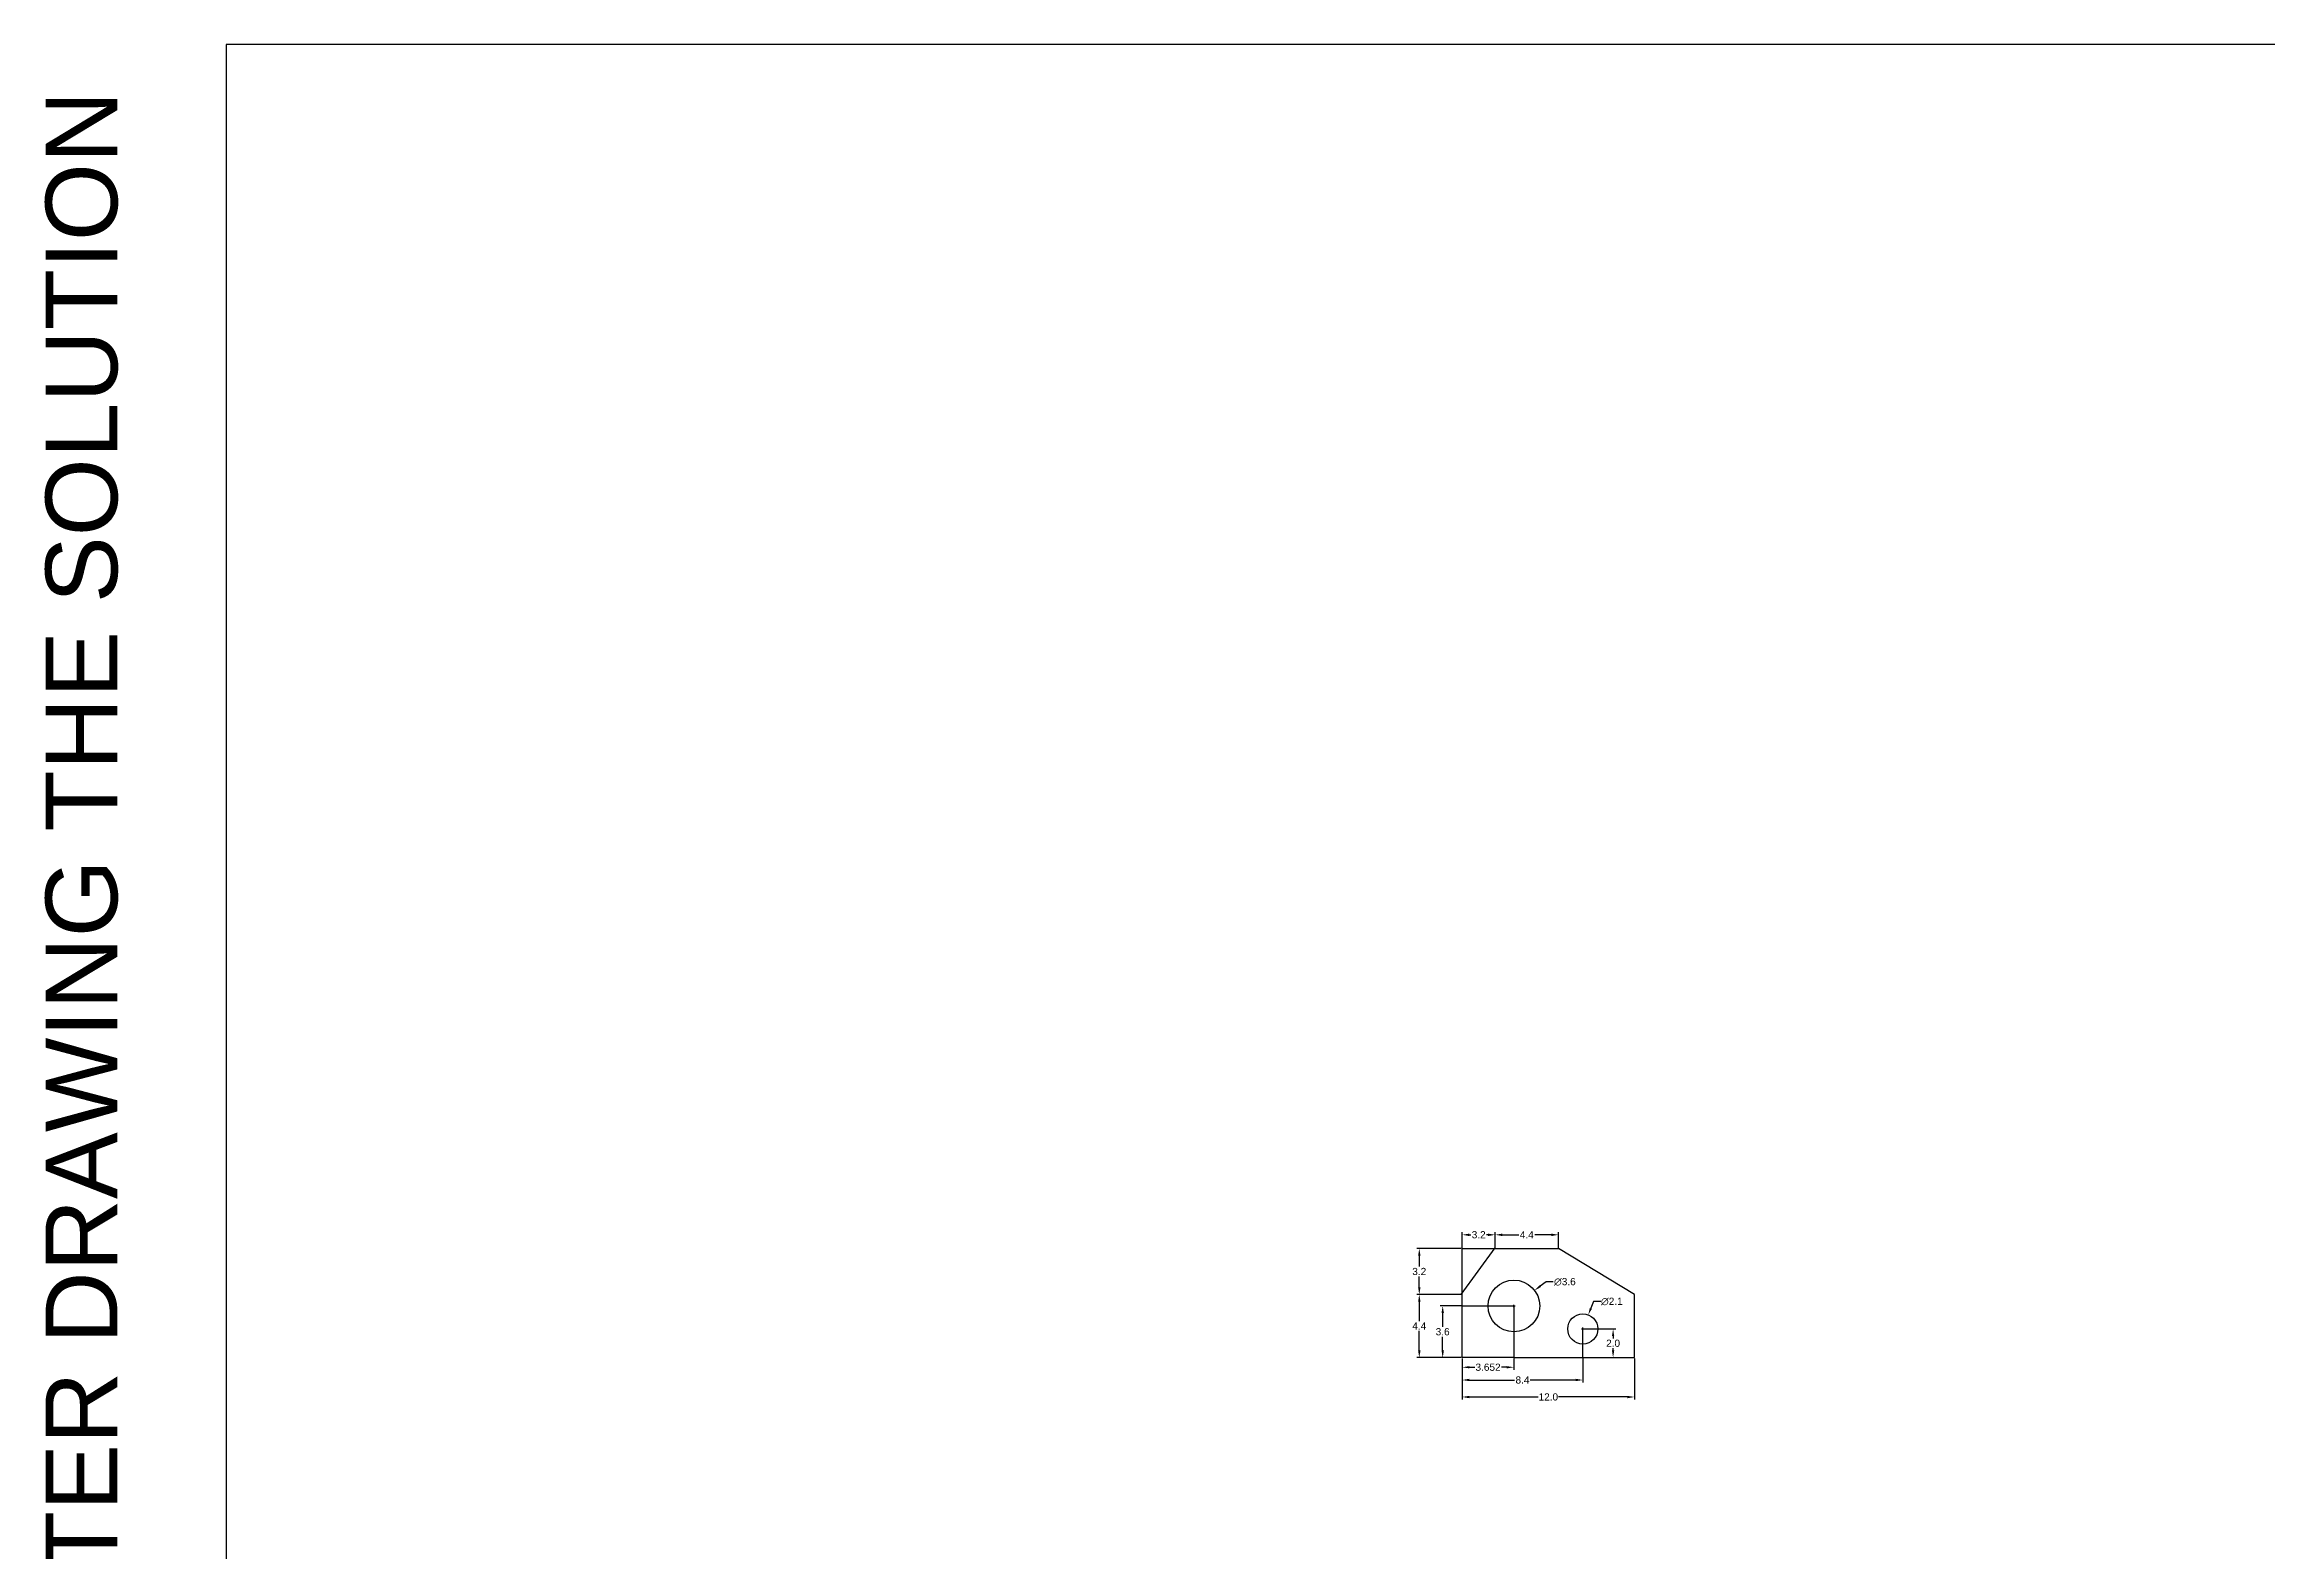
# Model space of a CAD drawing. Header units: millimetres. Extents: x -13 to 297, y 0 to 210.
# Drawn here: x -12.6 to 142.2, y 105 to 210 of the extents above; entities that cross this region are included whole.
import ezdxf

# ---------------------------------------------------------------- set-up
doc = ezdxf.new("R2010")
doc.units = ezdxf.units.MM
doc.layers.add('Comments', color=10, linetype='Continuous', lineweight=13, plot=False)
doc.layers.add('thick continuous', color=7, linetype='Continuous', lineweight=30)
doc.styles.get("Standard").update_dxf_attribs({"font": 'arial.ttf'})
doc.dimstyles.get("Standard").update_dxf_attribs({"dimtxt": 0.5, "dimasz": 0.5, "dimexe": 0.18, "dimexo": 0.0625, "dimgap": 0.09, "dimtad": 0, "dimtih": 1, "dimtoh": 1, "dimdec": 1, "dimzin": 0, "dimdsep": 46, "dimtxsty": 'Standard', "dimcen": 0.09, "dimadec": 0, "dimazin": 0, "dimtfac": 1, "dimtdec": 1, "dimtofl": 0, "dimtmove": 0, "dimatfit": 3, "dimfxl": 1, "dimtolj": 1, "dimtzin": 0, "dimarcsym": 0})

# ---------------------------------------------------------------- blocks, each defined once
blk = doc.blocks.new('*D0')
at = {"layer": 'Defpoints', "color": 0, "lineweight": 18, "transparency": 16777216}
for p in [(92.79, 127.07), (88.39, 126.11), (92.79, 126.11)]:
    blk.add_point(p, dxfattribs=at)
at = {"layer": 'thick continuous', "color": 0, "lineweight": -2, "transparency": 16777216}
for p, q in [((88.39, 126.17), (88.39, 127.25)), ((88.89, 127.07), (90.03, 127.07)), ((92.29, 127.07), (91.14, 127.07)), ((92.79, 126.17), (92.79, 127.25))]:
    blk.add_line(p, q, dxfattribs=at)
at = {"layer": 'thick continuous', "color": 0, "lineweight": 18, "transparency": 16777216}
for points in [[(88.89, 127.15), (88.89, 126.98), (88.39, 127.07)], [(92.29, 127.15), (92.29, 126.98), (92.79, 127.07)]]:
    blk.add_solid(points, dxfattribs=at)
at = {"layer": 'thick continuous', "color": 0, "lineweight": 30, "transparency": 16777216, "insert": (90.59, 127.07), "char_height": 0.5, "attachment_point": 5}
blk.add_mtext('\\A1;4.4', dxfattribs=at)
blk = doc.blocks.new('*D1')
at = {"layer": 'Defpoints', "color": 0, "lineweight": 30, "transparency": 16777216}
for p in [(88.39, 127.07), (86.09, 126.11), (88.39, 126.11)]:
    blk.add_point(p, dxfattribs=at)
at = {"layer": 'thick continuous', "color": 0, "lineweight": -2, "transparency": 16777216}
for p, q in [((86.09, 126.17), (86.09, 127.25)), ((86.59, 127.07), (86.7, 127.07)), ((87.89, 127.07), (87.78, 127.07)), ((88.39, 126.17), (88.39, 127.25))]:
    blk.add_line(p, q, dxfattribs=at)
at = {"layer": 'thick continuous', "color": 0, "lineweight": 30, "transparency": 16777216}
for points in [[(86.59, 127.15), (86.59, 126.98), (86.09, 127.07)], [(87.89, 127.15), (87.89, 126.98), (88.39, 127.07)]]:
    blk.add_solid(points, dxfattribs=at)
at = {"layer": 'thick continuous', "color": 0, "lineweight": 30, "transparency": 16777216, "insert": (87.24, 127.07), "char_height": 0.5, "attachment_point": 5}
blk.add_mtext('\\A1;3.2', dxfattribs=at)
blk = doc.blocks.new('*D3')
at = {"layer": 'Defpoints', "color": 0, "lineweight": 18, "transparency": 16777216}
for p in [(86.09, 122.11), (84.73, 118.51), (86.09, 118.51)]:
    blk.add_point(p, dxfattribs=at)
at = {"layer": 'thick continuous', "color": 0, "lineweight": -2, "transparency": 16777216}
for p, q in [((86.03, 122.11), (84.55, 122.11)), ((84.73, 121.61), (84.73, 120.65)), ((84.73, 119.01), (84.73, 119.96)), ((86.03, 118.51), (84.55, 118.51))]:
    blk.add_line(p, q, dxfattribs=at)
at = {"layer": 'thick continuous', "color": 0, "lineweight": 18, "transparency": 16777216}
for points in [[(84.65, 121.61), (84.82, 121.61), (84.73, 122.11)], [(84.65, 119.01), (84.82, 119.01), (84.73, 118.51)]]:
    blk.add_solid(points, dxfattribs=at)
at = {"layer": 'thick continuous', "color": 0, "lineweight": 30, "transparency": 16777216, "insert": (84.73, 120.31), "char_height": 0.5, "attachment_point": 5}
blk.add_mtext('\\A1;3.6', dxfattribs=at)
blk = doc.blocks.new('*D5')
at = {"layer": 'Defpoints', "color": 0, "lineweight": 18, "transparency": 16777216}
for p in [(95.54, 120.51), (95.54, 118.51), (96.6, 118.51)]:
    blk.add_point(p, dxfattribs=at)
at = {"layer": 'thick continuous', "color": 0, "lineweight": -2, "transparency": 16777216}
for p, q in [((95.6, 120.51), (96.78, 120.51)), ((96.6, 120.01), (96.6, 119.85)), ((95.6, 118.51), (96.78, 118.51)), ((96.6, 119.01), (96.6, 119.16))]:
    blk.add_line(p, q, dxfattribs=at)
at = {"layer": 'thick continuous', "color": 0, "lineweight": 18, "transparency": 16777216}
for points in [[(96.52, 120.01), (96.68, 120.01), (96.6, 120.51)], [(96.52, 119.01), (96.68, 119.01), (96.6, 118.51)]]:
    blk.add_solid(points, dxfattribs=at)
at = {"layer": 'thick continuous', "color": 0, "lineweight": 30, "transparency": 16777216, "insert": (96.6, 119.51), "char_height": 0.5, "attachment_point": 5}
blk.add_mtext('\\A1;2.0', dxfattribs=at)
blk = doc.blocks.new('*D6')
at = {"layer": 'Defpoints', "color": 0, "lineweight": 18, "transparency": 16777216}
for p in [(86.09, 118.51), (89.69, 118.51), (89.69, 117.84)]:
    blk.add_point(p, dxfattribs=at)
at = {"layer": 'thick continuous', "color": 0, "lineweight": -2, "transparency": 16777216}
for p, q in [((86.09, 118.45), (86.09, 117.66)), ((86.59, 117.84), (86.96, 117.84)), ((89.19, 117.84), (88.82, 117.84)), ((89.69, 118.45), (89.69, 117.66))]:
    blk.add_line(p, q, dxfattribs=at)
at = {"layer": 'thick continuous', "color": 0, "lineweight": 18, "transparency": 16777216}
for points in [[(86.59, 117.92), (86.59, 117.76), (86.09, 117.84)], [(89.19, 117.92), (89.19, 117.76), (89.69, 117.84)]]:
    blk.add_solid(points, dxfattribs=at)
at = {"layer": 'thick continuous', "color": 0, "lineweight": 30, "transparency": 16777216, "insert": (87.89, 117.84), "char_height": 0.5, "attachment_point": 5}
blk.add_mtext('\\A1;3.652', dxfattribs=at)
blk = doc.blocks.new('*D7')
at = {"layer": 'Defpoints', "color": 0, "lineweight": 18, "transparency": 16777216}
for p in [(86.09, 118.51), (94.49, 118.51), (94.49, 116.95)]:
    blk.add_point(p, dxfattribs=at)
at = {"layer": 'thick continuous', "color": 0, "lineweight": -2, "transparency": 16777216}
for p, q in [((86.09, 118.45), (86.09, 116.77)), ((94.49, 118.45), (94.49, 116.77)), ((86.59, 116.95), (89.74, 116.95)), ((93.99, 116.95), (90.83, 116.95))]:
    blk.add_line(p, q, dxfattribs=at)
at = {"layer": 'thick continuous', "color": 0, "lineweight": 18, "transparency": 16777216}
for points in [[(86.59, 117.04), (86.59, 116.87), (86.09, 116.95)], [(93.99, 117.04), (93.99, 116.87), (94.49, 116.95)]]:
    blk.add_solid(points, dxfattribs=at)
at = {"layer": 'thick continuous', "color": 0, "lineweight": 30, "transparency": 16777216, "insert": (90.29, 116.95), "char_height": 0.5, "attachment_point": 5}
blk.add_mtext('\\A1;8.4', dxfattribs=at)
blk = doc.blocks.new('*D8')
at = {"layer": 'Defpoints', "color": 0, "lineweight": 18, "transparency": 16777216}
for p in [(86.09, 118.51), (98.09, 118.51), (98.09, 115.77)]:
    blk.add_point(p, dxfattribs=at)
at = {"layer": 'thick continuous', "color": 0, "lineweight": -2, "transparency": 16777216}
for p, q in [((86.09, 118.45), (86.09, 115.59)), ((98.09, 118.45), (98.09, 115.59)), ((86.59, 115.77), (91.37, 115.77)), ((97.59, 115.77), (92.8, 115.77))]:
    blk.add_line(p, q, dxfattribs=at)
at = {"layer": 'thick continuous', "color": 0, "lineweight": 18, "transparency": 16777216}
for points in [[(86.59, 115.85), (86.59, 115.68), (86.09, 115.77)], [(97.59, 115.85), (97.59, 115.68), (98.09, 115.77)]]:
    blk.add_solid(points, dxfattribs=at)
at = {"layer": 'thick continuous', "color": 0, "lineweight": 30, "transparency": 16777216, "insert": (92.09, 115.77), "char_height": 0.5, "attachment_point": 5}
blk.add_mtext('\\A1;12.0', dxfattribs=at)
blk = doc.blocks.new('*D9')
at = {"layer": 'Defpoints', "color": 0, "lineweight": 18, "transparency": 16777216}
for p in [(91.13, 123.19), (88.25, 121.03)]:
    blk.add_point(p, dxfattribs=at)
at = {"layer": 'thick continuous', "color": 0, "lineweight": -2, "transparency": 16777216}
for p, q in [((91.93, 123.79), (91.53, 123.49)), ((92.43, 123.79), (91.93, 123.79)), ((89.6, 122.11), (89.78, 122.11)), ((89.69, 122.02), (89.69, 122.2))]:
    blk.add_line(p, q, dxfattribs=at)
at = {"layer": 'thick continuous', "color": 0, "lineweight": 18, "transparency": 16777216}
blk.add_solid([(91.48, 123.56), (91.58, 123.43), (91.13, 123.19)], dxfattribs=at)
at = {"layer": 'thick continuous', "color": 0, "lineweight": 30, "transparency": 16777216, "insert": (93.24, 123.79), "char_height": 0.5, "attachment_point": 5}
blk.add_mtext('\\A1;∅3.6', dxfattribs=at)
blk = doc.blocks.new('*D10')
at = {"layer": 'Defpoints', "color": 0, "lineweight": 18, "transparency": 16777216}
for p in [(94.87, 121.49), (94.1, 119.53)]:
    blk.add_point(p, dxfattribs=at)
at = {"layer": 'thick continuous', "color": 0, "lineweight": -2, "transparency": 16777216}
for p, q in [((95.24, 122.42), (95.06, 121.95)), ((95.74, 122.42), (95.24, 122.42)), ((94.4, 120.51), (94.58, 120.51)), ((94.49, 120.42), (94.49, 120.6))]:
    blk.add_line(p, q, dxfattribs=at)
at = {"layer": 'thick continuous', "color": 0, "lineweight": 18, "transparency": 16777216}
blk.add_solid([(94.98, 121.98), (95.13, 121.92), (94.87, 121.49)], dxfattribs=at)
at = {"layer": 'thick continuous', "color": 0, "lineweight": 30, "transparency": 16777216, "insert": (96.51, 122.42), "char_height": 0.5, "attachment_point": 5}
blk.add_mtext('\\A1;∅2.1', dxfattribs=at)
blk = doc.blocks.new('*D11')
at = {"layer": 'Defpoints', "color": 0, "lineweight": 18, "transparency": 16777216}
for p in [(83.1, 126.11), (86.09, 126.11), (86.09, 122.91)]:
    blk.add_point(p, dxfattribs=at)
at = {"layer": 'thick continuous', "color": 0, "lineweight": -2, "transparency": 16777216}
for p, q in [((86.03, 126.11), (82.92, 126.11)), ((83.1, 125.61), (83.1, 124.85)), ((83.1, 123.41), (83.1, 124.16)), ((86.03, 122.91), (82.92, 122.91))]:
    blk.add_line(p, q, dxfattribs=at)
at = {"layer": 'thick continuous', "color": 0, "lineweight": 18, "transparency": 16777216}
for points in [[(83.02, 125.61), (83.19, 125.61), (83.1, 126.11)], [(83.02, 123.41), (83.19, 123.41), (83.1, 122.91)]]:
    blk.add_solid(points, dxfattribs=at)
at = {"layer": 'thick continuous', "color": 0, "lineweight": 30, "transparency": 16777216, "insert": (83.1, 124.51), "char_height": 0.5, "attachment_point": 5}
blk.add_mtext('\\A1;3.2', dxfattribs=at)
blk = doc.blocks.new('*D12')
at = {"layer": 'Defpoints', "color": 0, "lineweight": 18, "transparency": 16777216}
for p in [(86.03, 122.91), (83.1, 118.51), (86.03, 118.51)]:
    blk.add_point(p, dxfattribs=at)
at = {"layer": 'thick continuous', "color": 0, "lineweight": -2, "transparency": 16777216}
for p, q in [((85.96, 122.91), (82.92, 122.91)), ((83.1, 122.41), (83.1, 121.05)), ((83.1, 119.01), (83.1, 120.37)), ((85.96, 118.51), (82.92, 118.51))]:
    blk.add_line(p, q, dxfattribs=at)
at = {"layer": 'thick continuous', "color": 0, "lineweight": 18, "transparency": 16777216}
for points in [[(83.02, 122.41), (83.19, 122.41), (83.1, 122.91)], [(83.02, 119.01), (83.19, 119.01), (83.1, 118.51)]]:
    blk.add_solid(points, dxfattribs=at)
at = {"layer": 'thick continuous', "color": 0, "lineweight": 30, "transparency": 16777216, "insert": (83.1, 120.71), "char_height": 0.5, "attachment_point": 5}
blk.add_mtext('\\A1;4.4', dxfattribs=at)

msp = doc.modelspace()

# ---------------------------------------------------------------- linework, layer by layer
msp.add_lwpolyline([(0, 0), (297, 0), (297, 210), (0, 210)], close=True)
at = {"layer": 'thick continuous', "lineweight": 30}
for p, q in [((86.03, 122.91), (88.39, 126.17)), ((86.09, 122.91), (86.09, 126.11)), ((86.09, 126.11), (88.39, 126.11)), ((88.39, 126.11), (92.79, 126.11)), ((98.09, 122.91), (92.79, 126.11)), ((86.09, 122.11), (86.09, 122.91)), ((98.09, 118.51), (98.09, 122.91)), ((86.09, 118.51), (86.09, 122.11)), ((86.09, 122.11), (89.69, 122.11)), ((89.69, 122.11), (89.69, 118.51)), ((94.49, 118.51), (94.49, 120.51)), ((94.58, 120.51), (95.54, 120.51)), ((89.69, 118.51), (86.09, 118.51)), ((89.69, 118.51), (94.49, 118.51)), ((94.49, 118.51), (98.09, 118.51))]:
    msp.add_line(p, q, dxfattribs=at)
for centre, radius in [((89.69, 122.11), 1.8), ((94.49, 120.51), 1.05)]:
    msp.add_circle(centre, radius, dxfattribs=at)

# ---------------------------------------------------------------- texts
at = {"layer": 'Comments'}
msp.add_text('DELETE THIS RECTANGLE AFTER DRAWING THE SOLUTION', height=5, rotation=90, dxfattribs=at).set_placement((-7.57, 3.05))

# ---------------------------------------------------------------- dimensions: what is measured, and where the dimension line sits
at = {"layer": 'thick continuous', "lineweight": 30}
for base, p1, p2, text, picture, middle in [((88.39, 127.07), (86.09, 126.11), (88.39, 126.11), '3.2', '*D1', (87.24, 127.07)), ((89.69, 117.84), (86.09, 118.51), (89.69, 118.51), '3.652', '*D6', (87.89, 117.84))]:
    dim = msp.add_linear_dim(base=base, p1=p1, p2=p2, text=text, dimstyle='Standard', dxfattribs=at)
    dim.commit()
    dim.dimension.update_dxf_attribs({"geometry": picture, "text_midpoint": middle})
for base, p1, p2, picture, middle in [((92.79, 127.07), (88.39, 126.11), (92.79, 126.11), '*D0', (90.59, 127.07)), ((94.49, 116.95), (86.09, 118.51), (94.49, 118.51), '*D7', (90.29, 116.95)), ((98.09, 115.77), (86.09, 118.51), (98.09, 118.51), '*D8', (92.09, 115.77))]:
    dim = msp.add_linear_dim(base=base, p1=p1, p2=p2, dimstyle='Standard', dxfattribs=at)
    dim.commit()
    dim.dimension.update_dxf_attribs({"geometry": picture, "text_midpoint": middle})
for base, p1, p2, picture, middle in [((83.1, 126.11), (86.09, 122.91), (86.09, 126.11), '*D11', (83.1, 124.51)), ((83.1, 118.51), (86.03, 122.91), (86.03, 118.51), '*D12', (83.1, 120.71)), ((84.73, 118.51), (86.09, 122.11), (86.09, 118.51), '*D3', (84.73, 120.31)), ((96.6, 118.51), (95.54, 120.51), (95.54, 118.51), '*D5', (96.6, 119.51))]:
    dim = msp.add_linear_dim(base=base, p1=p1, p2=p2, angle=90, dimstyle='Standard', dxfattribs=at)
    dim.commit()
    dim.dimension.update_dxf_attribs({"geometry": picture, "text_midpoint": middle})
for p1, p2, picture, middle in [((88.25, 121.03), (91.13, 123.19), '*D9', (93.24, 123.79)), ((94.1, 119.53), (94.87, 121.49), '*D10', (96.51, 122.42))]:
    dim = msp.add_diameter_dim_2p(p1=p1, p2=p2, dimstyle='Standard', dxfattribs=at)
    dim.commit()
    dim.dimension.update_dxf_attribs({"geometry": picture, "text_midpoint": middle})

doc.saveas('drawing.dxf')
